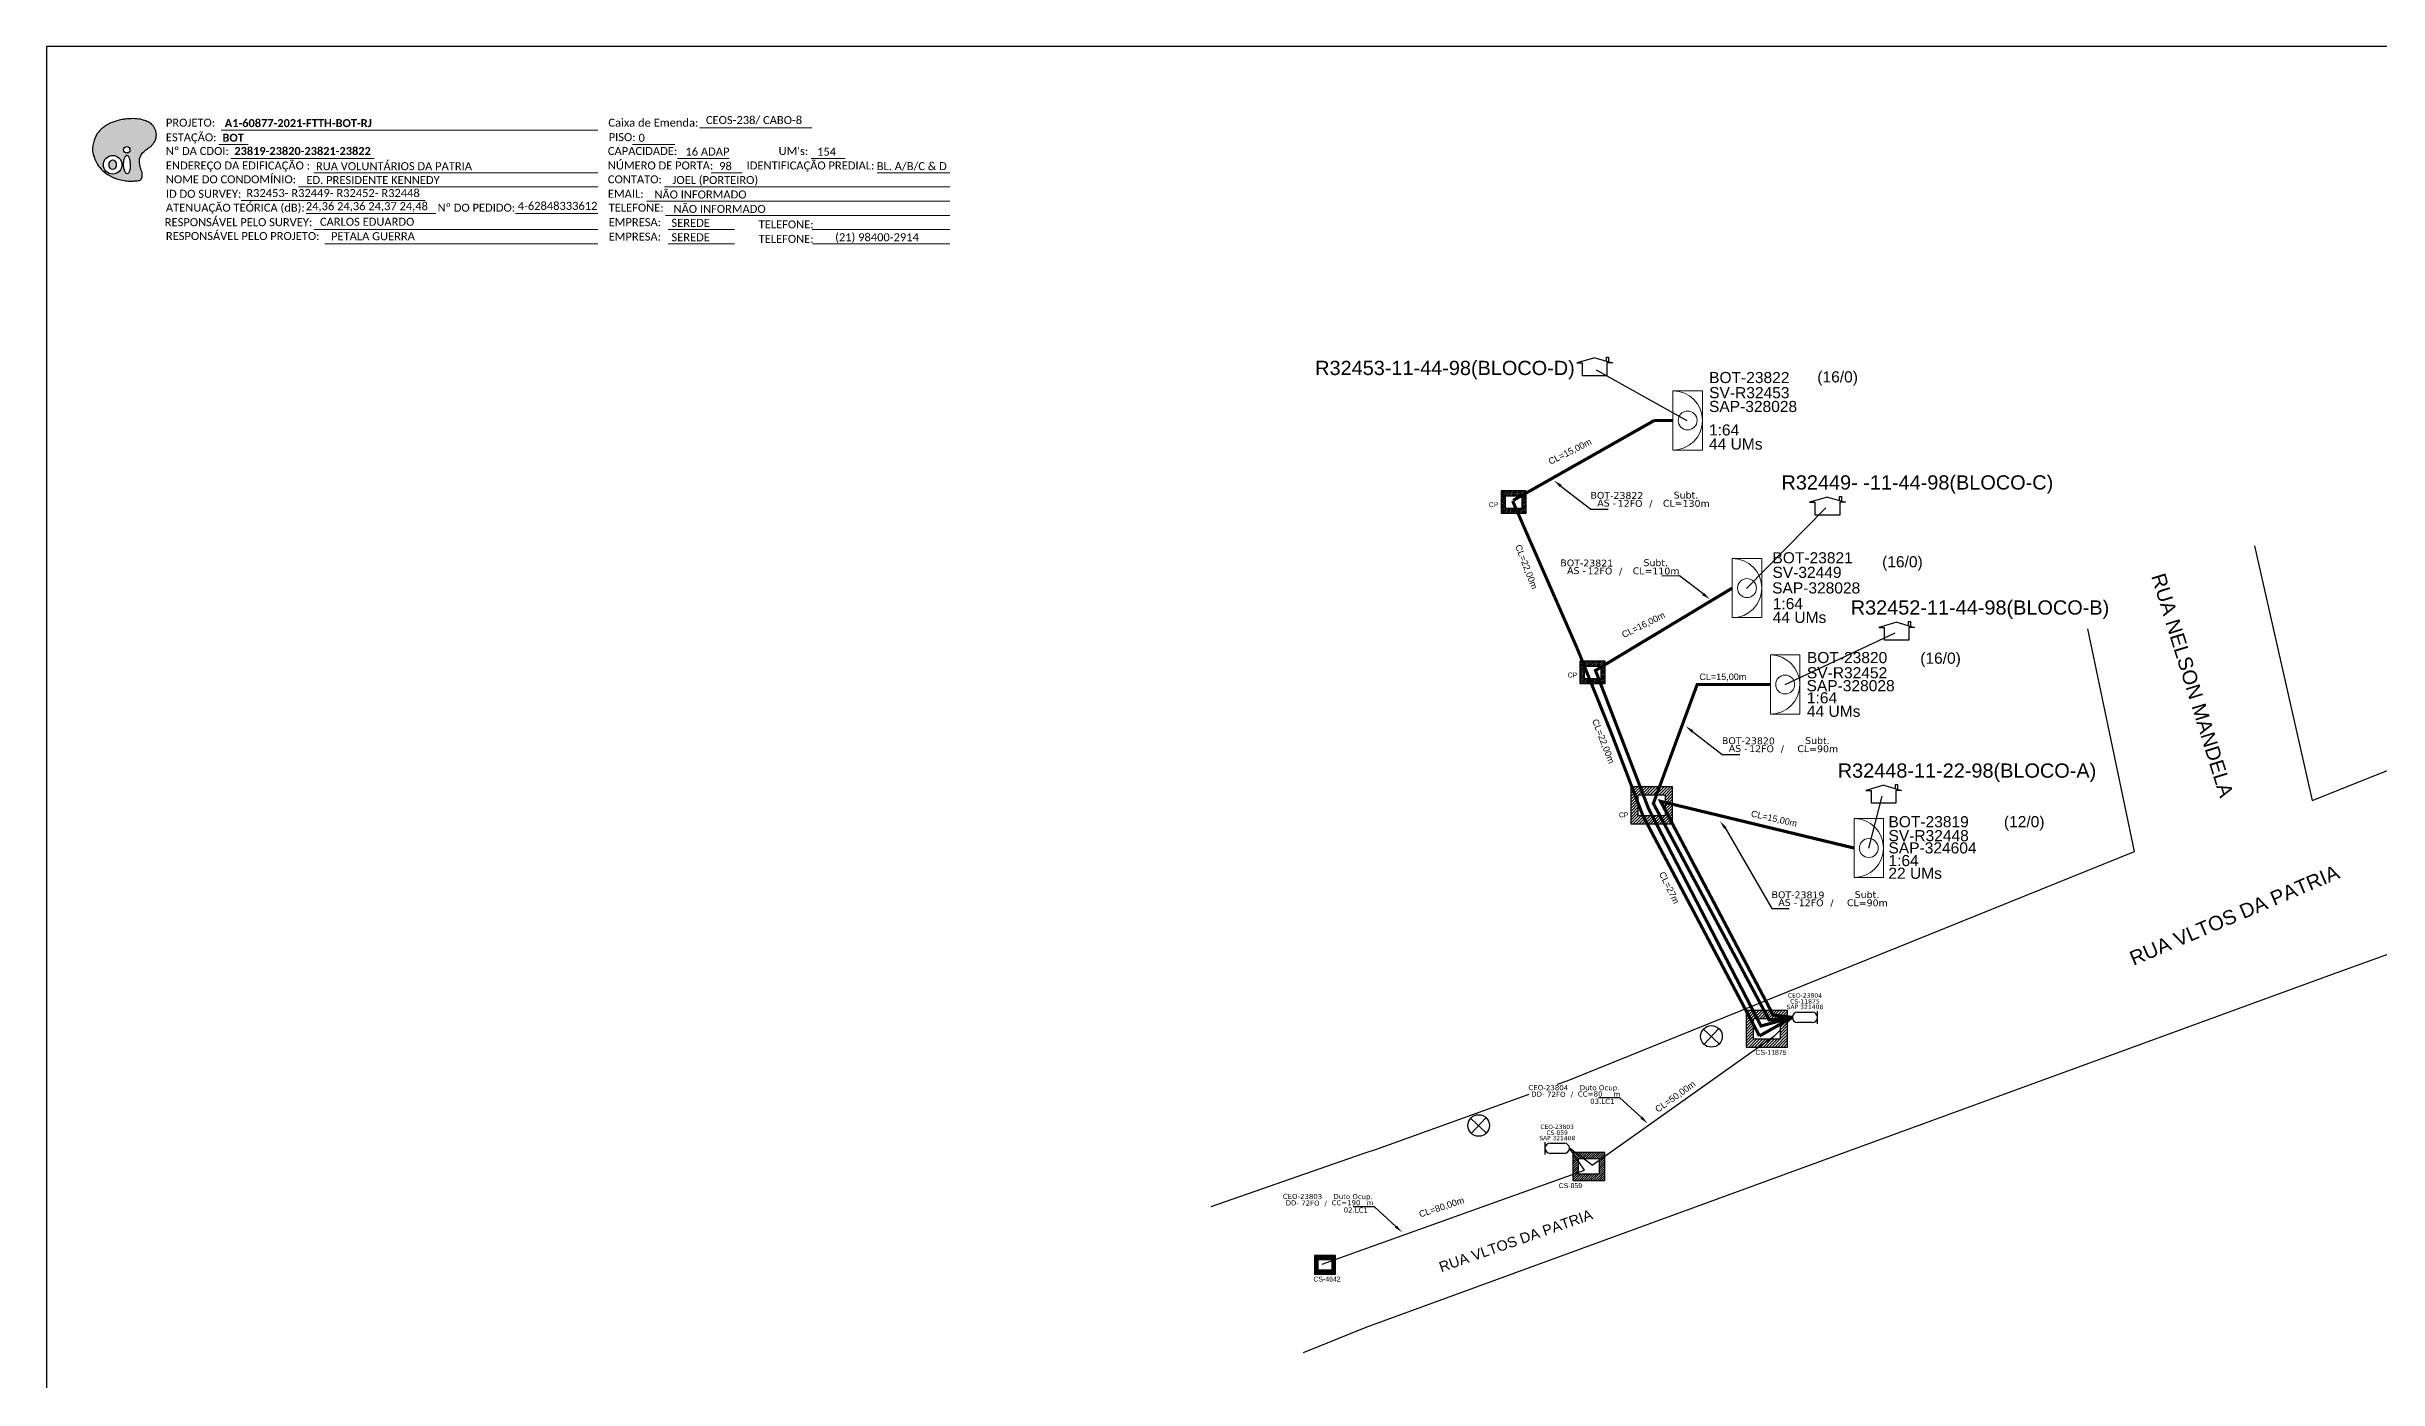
# Model space of a CAD drawing. Extents: x -4 to 1779, y 1 to 598.
# Drawn here: x -4 to 518, y 297 to 595 of the extents above; entities that cross this region are included whole.
import ezdxf
from ezdxf import colors
from ezdxf.entities.mleader import LeaderData, LeaderLine
from ezdxf.enums import TextEntityAlignment as Align
from ezdxf.math import Vec2, Vec3

# ---------------------------------------------------------------- set-up
doc = ezdxf.new("R2010")
doc.units = 0
for name, color, linetype in [('0 @ 1', 7, 'Continuous'), ('10.1-Caixas Subterrâneas', 5, 'Continuous'), ('20.4-CEOS', 1, 'Continuous'), ('20.5-CEO', 1, 'Continuous'), ('CAP a instalar', 1, 'Continuous'), ('label_cabos', 7, 'Continuous'), ('locais', 7, 'Continuous'), ('QUADRA', 7, 'Continuous'), ('SEGMENTO', 10, 'Continuous'), ('surveys', 7, 'Continuous'), ('surveys legendas', 7, 'Continuous')]:
    doc.layers.add(name, color=color, linetype=linetype)
for name, color, linetype, lineweight in [("20.0-LEGENDA DOS CDO'S", 1, 'Continuous', 0), ('20.1-CDO_INTERIOR', 1, 'Continuous', 0), ('Segmento Logradouro Texto', 238, 'Continuous', 0)]:
    doc.layers.add(name, color=color, linetype=linetype, lineweight=lineweight)
doc.layers.add('DROP DE CLIENTE', color=140, linetype='Continuous', plot=False)
doc.styles.add('ARIAL', font='arial.ttf')
doc.styles.add('DIGICADE', font='arial.ttf')
doc.styles.add('FTTH', font='arial.ttf')
doc.styles.add('siredit', font='verdana.ttf')
doc.styles.add('WMF-Calibri0', font='calibri.ttf')
doc.styles.add('WMF-Calibri1', font='calibrib.ttf')
doc.linetypes.add('FENCELINE1', pattern='A,0.25,-0.1,[133,ltypeshp.shx,S=0.1,R=0,X=-0.1,Y=0],-0.1,1', length=1.45)

# ---------------------------------------------------------------- blocks, each defined once
blk = doc.blocks.new('OI')
h = blk.add_hatch(color=40)
edge = h.paths.add_edge_path()
edge.add_spline(control_points=[(4.35, -0.67), (3.92, -0.99), (3.26, -1.5), (2.81, -2.59), (2.9, -3.5), (3.06, -4.27), (3.31, -4.85), (3.37, -5.39), (3.4, -5.88), (3.2, -6.4), (2.54, -6.61), (1.65, -6.63), (0.55, -6.67), (-0.56, -6.42), (-1.61, -6.14), (-2.77, -5.61), (-3.92, -4.77), (-4.89, -3.7), (-5.34, -2.65), (-5.6, -1.94), (-5.85, -0.96), (-5.71, 0.47), (-5.1, 2.02), (-4.14, 3.02), (-3.3, 3.61), (-2.37, 4.16), (-1.36, 4.44), (-0.56, 4.7), (0.79, 4.85), (2.24, 4.97), (3.79, 4.57), (4.67, 4.21), (5.44, 3.65), (5.76, 2.99), (6.03, 2.21), (6.01, 1.46), (5.72, 0.64), (5.31, 0.08), (4.88, -0.38), (4.51, -0.55), (4.35, -0.67)], knot_values=[0, 0, 0, 0, 1.60434, 2.417191, 3.427595, 4.282808, 4.776746, 5.304182, 5.888771, 6.258406, 6.858137, 7.79129, 8.986195, 10.124242, 11.187857, 12.242908, 13.953784, 15.414161, 16.515391, 17.349188, 17.675853, 19.552021, 21.515531, 22.568638, 23.63245, 24.621084, 25.782718, 26.745347, 27.142653, 29.870543, 31.004649, 31.921532, 32.709589, 33.801391, 34.042471, 35.192333, 35.971461, 36.628871, 37.254359, 37.836911, 37.836911, 37.836911, 37.836911], degree=3, periodic=0)
h.paths.add_polyline_path([(1.13, -0.87, -1), (-0.04, -0.87, -1)], flags=16)
edge = h.paths.add_edge_path(flags=16)
edge.add_ellipse((0.56, -3.59), major_axis=(-0.02, 1.71), ratio=0.361305, start_angle=0, end_angle=360)
h.paths.add_polyline_path([(-0.36, -3.62, -1), (-3.8, -3.62, -1)], flags=16)
edge = h.paths.add_edge_path(flags=0)
edge.add_ellipse((-2.08, -3.62), major_axis=(0, 0.885), ratio=0.758294, start_angle=0, end_angle=360)
at = {"color": 40}
for centre, radius in [((-2.08, -3.62), 1.72), ((0.54, -0.87), 0.587)]:
    blk.add_circle(centre, radius, dxfattribs=at)
blk.add_ellipse((-2.08, -3.62), major_axis=(0, 0.885), ratio=0.758294, start_param=-3.141592653589792, end_param=3.141592653589792, dxfattribs=at)
blk.add_ellipse((0.56, -3.59), major_axis=(-0.02, 1.71), ratio=0.361305, dxfattribs=at)
at = {"color": 40, "start_tangent": (-0.800898, -0.598801), "end_tangent": (-0.800898, -0.598801)}
blk.add_spline([(4.35, -0.67), (3.2, -1.78), (2.9, -2.54), (2.92, -3.55), (3.12, -4.38), (3.28, -4.85), (3.37, -5.37), (3.35, -5.95), (3.2, -6.29), (2.66, -6.55), (1.73, -6.63), (0.54, -6.62), (-0.58, -6.41), (-1.6, -6.11), (-2.56, -5.67), (-3.95, -4.67), (-4.89, -3.56), (-5.37, -2.56), (-5.64, -1.78), (-5.72, -1.46), (-5.63, 0.42), (-4.84, 2.22), (-4.13, 2.99), (-3.27, 3.62), (-2.4, 4.09), (-1.3, 4.47), (-0.37, 4.72), (0.02, 4.77), (2.75, 4.8), (3.85, 4.53), (4.69, 4.16), (5.31, 3.68), (5.85, 2.73), (5.93, 2.5), (5.94, 1.35), (5.67, 0.62), (5.29, 0.08), (4.84, -0.36), (4.35, -0.67)], degree=3, dxfattribs=at)
blk = doc.blocks.new('*X8')
at = {"color": 0, "linetype": 'Continuous'}
for p, q in [((-1.25, 0.34099), (-0.49099, 1.1)), ((-1.25, 0.517767), (-0.667767, 1.1)), ((-1.25, 0.694544), (-0.844544, 1.1)), ((-1.25, 0.87132), (-1.02132, 1.1)), ((-1.25, 1.048097), (-1.198097, 1.1)), ((-1.25, 0.164214), (-0.8035, 0.610714)), ((-1.25, -0.012563), (-0.8035, 0.433937)), ((-1.25, -0.18934), (-0.8035, 0.25716)), ((-1.25, -0.366117), (-0.8035, 0.080383)), ((-0.789214, 0.625), (-0.314214, 1.1)), ((-0.612437, 0.625), (-0.137437, 1.1)), ((-0.43566, 0.625), (0.03934, 1.1)), ((-0.258883, 0.625), (0.216117, 1.1)), ((-0.082107, 0.625), (0.392893, 1.1)), ((0.09467, 0.625), (0.56967, 1.1)), ((0.271447, 0.625), (0.746447, 1.1)), ((0.448223, 0.625), (0.923223, 1.1)), ((0.625, 0.625), (1.1, 1.1)), ((0.801777, 0.625), (1.25, 1.073223)), ((0.8035, 0.449947), (1.25, 0.896447)), ((0.8035, 0.27317), (1.25, 0.71967)), ((0.8035, 0.096393), (1.25, 0.542893)), ((0.8035, -0.080383), (1.25, 0.366117)), ((0.8035, -0.25716), (1.25, 0.18934)), ((0.8035, -0.433937), (1.25, 0.012563)), ((-1.25, -0.542893), (-0.8035, -0.096393)), ((-1.25, -0.71967), (-0.8035, -0.27317)), ((-1.25, -0.896447), (-0.8035, -0.449947)), ((-1.25, -1.073223), (-0.801777, -0.625)), ((-1.1, -1.1), (-0.625, -0.625)), ((-0.923223, -1.1), (-0.448223, -0.625)), ((-0.746447, -1.1), (-0.271447, -0.625)), ((-0.56967, -1.1), (-0.09467, -0.625)), ((-0.392893, -1.1), (0.082107, -0.625)), ((-0.216117, -1.1), (0.258883, -0.625)), ((-0.03934, -1.1), (0.43566, -0.625)), ((0.137437, -1.1), (0.612437, -0.625)), ((0.314214, -1.1), (0.789214, -0.625)), ((0.49099, -1.1), (1.25, -0.34099)), ((0.667767, -1.1), (1.25, -0.517767)), ((0.8035, -0.610714), (1.25, -0.164214)), ((0.844544, -1.1), (1.25, -0.694544)), ((1.02132, -1.1), (1.25, -0.87132)), ((1.198097, -1.1), (1.25, -1.048097))]:
    blk.add_line(p, q, dxfattribs=at)
blk = doc.blocks.new('MANHOLE_MQ')
at = {"color": 0, "linetype": 'Continuous'}
for p, q in [((0.00000623, 0.00000569), (-0.00000627, 0.00000569)), ((-0.00000627, 0.00000569), (-0.00000627, -0.00000531)), ((-0.00000404, 0.00000331), (0.00000399, 0.00000331)), ((-0.00000404, -0.00000294), (-0.00000404, 0.00000331)), ((0.00000399, 0.00000331), (0.00000399, -0.00000294)), ((0.00000623, -0.00000531), (0.00000623, 0.00000569)), ((-0.00000627, -0.00000531), (0.00000623, -0.00000531)), ((0.00000399, -0.00000294), (-0.00000404, -0.00000294)), ((0.00000399, -0.00000294), (0.00000399, -0.00000294))]:
    blk.add_line(p, q, dxfattribs=at)
at = {"color": 0, "linetype": 'Continuous', "xscale": 5e-06, "yscale": 5e-06, "zscale": 1e-05}
blk.add_blockref('*X8', (-0.00000002, 0.00000019), dxfattribs=at)
blk = doc.blocks.new('POLE_POLE')
at = {"color": 1}
for p, q in [((-0.0000033, 0.0000125), (0.0000083, 0.0000017)), ((0.0000079, 0.0000128), (-0.0000029, 0.0000013))]:
    blk.add_line(p, q, dxfattribs=at)
blk.add_circle((0.0000026, 0.0000072), 0.00000805, dxfattribs=at)
blk = doc.blocks.new('LEGENDA DOS CABOS')
at = {"layer": 'label_cabos', "color": 0, "style": 'siredit'}
for tag, p in [('TIPO_CABO', (2.74, 0.52)), ('ID', (4.24, 1.63)), ('CABO', (6.16, 0.47)), ('/', (9.19, 0.47)), ('METROS', (14.36, 0.47)), ('XX', (14.31, 1.67))]:
    blk.add_attdef(tag, text='', height=1, rotation=359.69, dxfattribs=at).set_placement(p, align=Align.MIDDLE_CENTER)
blk = doc.blocks.new('Inst CB DT OCUP CFOA-SM-DD-S-72')
at = {"layer": 'label_cabos', "color": 0, "style": 'siredit'}
for tag, flags, p in [('ID_ATIVIDADE', 3, (1.31, 2.67)), ('FATOR', 1, (11.56, 2.55))]:
    blk.add_attdef(tag, text='', height=1, rotation=359.69, dxfattribs=dict(at, flags=flags)).set_placement(p, align=Align.MIDDLE_CENTER)
for tag, p in [('TIPO_CABO', (1.11, 0)), ('DESTINO_CABO', (3.13, 1.26)), ('CABO', (4.69, -0.05)), ('/', (7.71, -0.05)), ('LANCE', (10.41, 0.02)), ('TIPO_CABO', (13.11, 1.24)), ('UND', (16.46, 0)), ('FID', (13.65, -1.41))]:
    blk.add_attdef(tag, text='', height=1, rotation=359.69, dxfattribs=at).set_placement(p, align=Align.MIDDLE_CENTER)
blk.add_attdef('QTDE', (11.93, -0.45), '', height=1, rotation=359.69, dxfattribs=at)
blk = doc.blocks.new('SURVEY_SURVEY')
for p, q in [((0, 0.0000127), (-0.0000126, 0.000009)), ((-0.0000126, 0.000009), (-0.0000086, 0.000009)), ((-0.0000086, 0), (-0.0000086, 0.000009)), ((0.0000086, 0), (-0.0000086, 0)), ((0, 0.0000127), (0.0000126, 0.000009)), ((0.0000084, 0.0000132), (0.0000098, 0.0000132)), ((0.0000084, 0.0000103), (0.0000084, 0.0000132)), ((0.0000126, 0.000009), (0.0000086, 0.000009)), ((0.0000086, 0.000009), (0.0000086, 0)), ((0.0000098, 0.0000132), (0.0000098, 0.0000099))]:
    blk.add_line(p, q)

msp = doc.modelspace()

# ---------------------------------------------------------------- linework, layer by layer
for p, q in [((837.17, 595.26), (-3.83, 595.26)), ((-3.83, 595.26), (-3.83, 1.26))]:
    msp.add_line(p, q)
at = {"color": 7, "lineweight": 0}
for points in [[(35.28, 576.58), (119.61, 576.58)], [(142.45, 577.07), (167.59, 577.07)], [(34.76, 573.3), (41.31, 573.3)], [(37.42, 570.23), (69.53, 570.23)], [(127.41, 573.34), (136.89, 573.34)], [(137.46, 570.23), (149.08, 570.23)], [(167.4, 570.23), (175.07, 570.23)], [(55.99, 566.99), (119.61, 566.99)], [(145.04, 566.99), (151.99, 566.99)], [(182.22, 566.99), (198.47, 566.99)], [(39.74, 560.82), (80.93, 560.82)], [(52.58, 563.88), (119.61, 563.88)], [(130.54, 560.64), (198.5, 560.64)], [(134.57, 563.88), (198.5, 563.88)], [(54.28, 557.85), (83.32, 557.85)], [(55.99, 554.29), (119.61, 554.29)], [(101.21, 557.85), (119.64, 557.85)], [(134.82, 557.41), (198.5, 557.41)], [(135.43, 554.29), (150.23, 554.29)], [(167.67, 554.29), (198.5, 554.29)], [(58.48, 551.06), (119.61, 551.06)], [(135.43, 551.06), (150.23, 551.06)], [(167.7, 551.06), (198.5, 551.06)]]:
    msp.add_lwpolyline(points, dxfattribs=at)
at = {"layer": '20.1-CDO_INTERIOR', "color": 1, "lineweight": 18}
for points in [[(367.07, 504.89), (367.07, 518.13), (360.45, 518.13), (360.45, 504.89)], [(380.37, 467.34), (380.38, 480.58), (373.76, 480.58), (373.75, 467.34)], [(388.91, 445.74), (388.92, 458.98), (382.3, 458.98), (382.29, 445.74)], [(407.66, 409.11), (407.66, 422.35), (401.04, 422.35), (401.04, 409.11)]]:
    msp.add_lwpolyline(points, close=True, dxfattribs=at)
for centre in [(363.76, 511.51), (377.06, 473.96), (385.61, 452.36), (404.35, 415.73)]:
    msp.add_circle(centre, 2.12, dxfattribs=at)
for centre in [(360.45, 511.51), (373.75, 473.96), (382.3, 452.36), (401.04, 415.73)]:
    msp.add_arc(centre, 6.62, 269.9724, 89.9724, dxfattribs=at)
at = {"layer": '20.5-CEO', "color": 5}
for p, q in [((388.4, 378.96), (391.68, 378.96)), ((391.68, 376.62), (388.4, 376.62))]:
    msp.add_line(p, q, dxfattribs=at)
at = {"layer": '20.5-CEO', "color": 7}
for p, q in [((332.94, 349.62), (336.15, 349.62)), ((336.15, 347.33), (332.94, 347.33))]:
    msp.add_line(p, q, dxfattribs=at)
at = {"layer": '20.5-CEO', "color": 5}
msp.add_lwpolyline([(392.85, 376.38), (392.85, 379.2)], dxfattribs=at)
at = {"layer": '20.5-CEO', "color": 7}
msp.add_lwpolyline([(331.79, 349.85), (331.79, 347.1)], dxfattribs=at)
at = {"layer": '20.5-CEO', "color": 5}
for centre, start, end in [((388.4, 377.79), 90, 270), ((391.68, 377.79), 270, 90)]:
    msp.add_arc(centre, 1.17, start, end, dxfattribs=at)
at = {"layer": '20.5-CEO', "color": 7}
for centre, start, end in [((332.94, 348.47), 90, 270), ((336.15, 348.47), 270, 90)]:
    msp.add_arc(centre, 1.14, start, end, dxfattribs=at)
at = {"layer": 'CAP a instalar', "color": 8, "ltscale": 2}
msp.add_line((387.23, 377.79), (382.35, 376.92), dxfattribs=at)
at = {"layer": 'CAP a instalar', "color": 7, "ltscale": 2}
for p, q in [((383.27, 373.74), (387.23, 377.79)), ((342.35, 344.67), (383.27, 373.74)), ((342.35, 344.67), (337.29, 348.47)), ((340.65, 343.59), (337.29, 348.47)), ((281.86, 322.51), (340.65, 343.59))]:
    msp.add_line(p, q, dxfattribs=at)
at = {"layer": 'CAP a instalar', "linetype": 'FENCELINE1', "ltscale": 7, "const_width": 0.702}
for points in [[(324.68, 493.6), (356.29, 511.51)], [(360.45, 511.51), (356.29, 511.51)], [(339.05, 460.39), (324.55, 493.49)], [(387.23, 377.79), (380.2, 375.86), (355.02, 424.53), (343.12, 455.52), (373.75, 473.96)], [(346.63, 441.6), (339.05, 460.39)], [(387.23, 377.79), (382.02, 377.22), (356.09, 425.72), (365.9, 452.36), (382.3, 452.36)], [(353.76, 422.94), (346.63, 441.6)], [(379.86, 373.63), (353.76, 422.94)], [(401.04, 415.73), (357.71, 426.19), (382.94, 378.31), (387.23, 377.79)], [(379.86, 373.63), (387.23, 377.79)]]:
    msp.add_lwpolyline(points, dxfattribs=at)
at = {"layer": 'DROP DE CLIENTE'}
for points in [[(363.64, 511.42), (343.35, 522.77)], [(376.94, 473.87), (394.74, 491.92)], [(385.61, 452.36), (410.25, 463.91)], [(404.35, 415.73), (407.34, 427.36)]]:
    msp.add_lwpolyline(points, dxfattribs=at)
at = {"layer": 'QUADRA', "color": 4}
for points in [[(490.71, 483.4), (503.7, 426.41), (550.64, 445.14), (550.57, 446.45), (550.48, 448.02), (550.44, 448.74)], [(490.71, 483.4), (503.7, 426.41), (550.64, 445.14), (550.57, 446.45), (550.48, 448.02), (550.44, 448.74)], [(462.14, 423.16), (453.4, 464.83)], [(334.62, 362.82), (336.78, 363.59), (463.87, 414.94), (463.87, 414.94), (462.14, 423.16)], [(558.26, 345.57), (546.78, 380.14), (546.12, 381.96), (545.25, 383.7), (544.17, 385.36), (542.93, 386.91), (541.49, 388.31), (539.92, 389.58), (538.22, 390.69), (536.41, 391.63), (534.49, 392.4), (532.5, 392.96), (530.47, 393.33), (528.4, 393.49), (526.3, 393.47), (524.24, 393.24), (506.5, 386.8), (291.67, 308.35), (277.61, 302.65)], [(257.03, 335.46), (291.06, 347.33), (294.28, 348.38), (328.3, 360.56)]]:
    msp.add_lwpolyline(points, dxfattribs=at)
at = {"layer": 'QUADRA'}
msp.add_lwpolyline([(558.26, 345.57), (546.78, 380.14), (546.12, 381.96), (545.25, 383.7), (544.17, 385.36), (542.93, 386.91), (541.49, 388.31), (539.92, 389.58), (538.22, 390.69), (536.41, 391.63), (534.49, 392.4), (532.5, 392.96), (530.47, 393.33), (528.4, 393.49), (526.3, 393.47), (524.24, 393.24), (506.5, 386.8), (291.67, 308.35), (277.61, 302.65)], dxfattribs=at)
at = {"layer": 'SEGMENTO', "color": 7, "linetype": 'ByBlock', "lineweight": -2, "ltscale": 2}
for p, q in [((342.05, 491.64), (345.98, 491.64)), ((361.93, 476.68), (358, 476.61)), ((371.5, 436.67), (375.43, 436.67)), ((382.61, 402.16), (386.53, 402.16))]:
    msp.add_line(p, q, dxfattribs=at)
for points in [[(335.39, 496.82), (342.05, 491.64)], [(367.21, 472.65), (361.93, 476.68)], [(364.84, 441.85), (371.5, 436.67)], [(372.2, 420.23), (382.61, 402.16)]]:
    msp.add_lwpolyline(points, dxfattribs=at)
at = {"layer": 'SEGMENTO', "color": 7, "lineweight": 0, "ltscale": 2}
for points in [[(335.19, 496.56), (333.84, 498.03), (335.59, 497.08)], [(367.41, 472.91), (368.78, 471.47), (367.01, 472.38)], [(364.64, 441.6), (363.29, 443.06), (365.04, 442.11)], [(371.93, 420.03), (370.98, 421.78), (372.45, 420.43)]]:
    msp.add_solid(points, dxfattribs=at)

# ---------------------------------------------------------------- block references
at = {"color": 7, "xscale": 1.213923925163967, "yscale": 1.213923925163967, "zscale": 1.213923925163967, "rotation": 0.1532896023949059}
msp.add_blockref('OI', (13.47, 573.2), dxfattribs=at)
at = {"lineweight": 0}
ref = msp.add_blockref('Inst CB DT OCUP CFOA-SM-DD-S-72', (328.94, 360.61), dxfattribs=dict(at, xscale=1.152308814229186, yscale=1.152308814229186, zscale=1.152308814229186))
ref.add_attrib('DESTINO_CABO', 'CEO-23804', dxfattribs={"layer": 'label_cabos', "color": 0, "height": 1.152, "rotation": 359.69, "style": 'siredit'}).set_placement((332.55, 362.06), align=Align.MIDDLE_CENTER)
ref.add_attrib('TIPO_CABO', 'Duto Ocup.', dxfattribs={"layer": 'label_cabos', "color": 0, "height": 1.152, "rotation": 359.69, "style": 'siredit'}).set_placement((344.04, 362.04), align=Align.MIDDLE_CENTER)
ref.add_attrib('/', '/', dxfattribs={"layer": 'label_cabos', "color": 0, "height": 1.15, "rotation": 359.69, "style": 'siredit'}).set_placement((337.83, 360.55), align=Align.MIDDLE_CENTER)
ref.add_attrib('FID', '03.LC1', dxfattribs={"layer": 'label_cabos', "color": 0, "height": 1.152, "rotation": 359.69, "style": 'siredit'}).set_placement((344.67, 358.98), align=Align.MIDDLE_CENTER)
ref.add_attrib('LANCE', 'CC=', dxfattribs={"layer": 'label_cabos', "color": 0, "height": 1.152, "rotation": 359.69, "style": 'siredit'}).set_placement((340.93, 360.63), align=Align.MIDDLE_CENTER)
ref.add_attrib('UND', 'm', dxfattribs={"layer": 'label_cabos', "color": 0, "height": 1.15, "rotation": 359.69, "style": 'siredit'}).set_placement((347.91, 360.61), align=Align.MIDDLE_CENTER)
ref.add_attrib('CABO', '72FO', dxfattribs={"layer": 'label_cabos', "color": 0, "height": 1.152, "rotation": 359.69, "style": 'siredit'}).set_placement((334.34, 360.55), align=Align.MIDDLE_CENTER)
ref.add_attrib('TIPO_CABO', 'DD-', dxfattribs={"layer": 'label_cabos', "color": 0, "height": 1.152, "rotation": 359.69, "style": 'siredit'}).set_placement((330.22, 360.6), align=Align.MIDDLE_CENTER)
ref.add_attrib('QTDE', '80', (342.69, 360.08), dxfattribs={"layer": 'label_cabos', "color": 0, "height": 1.152, "rotation": 359.69, "style": 'siredit'})
ref = msp.add_blockref('Inst CB DT OCUP CFOA-SM-DD-S-72', (273.94, 336.24), dxfattribs=dict(at, xscale=1.135346851953352, yscale=1.135346851953352, zscale=1.135346851953352))
ref.add_attrib('DESTINO_CABO', 'CEO-23803', dxfattribs={"layer": 'label_cabos', "color": 0, "height": 1.135, "rotation": 359.69, "style": 'siredit'}).set_placement((277.49, 337.68), align=Align.MIDDLE_CENTER)
ref.add_attrib('TIPO_CABO', 'Duto Ocup.', dxfattribs={"layer": 'label_cabos', "color": 0, "height": 1.135, "rotation": 359.69, "style": 'siredit'}).set_placement((288.82, 337.66), align=Align.MIDDLE_CENTER)
ref.add_attrib('/', '/', dxfattribs={"layer": 'label_cabos', "color": 0, "height": 1.14, "rotation": 359.69, "style": 'siredit'}).set_placement((282.7, 336.19), align=Align.MIDDLE_CENTER)
ref.add_attrib('FID', '02.LC1', dxfattribs={"layer": 'label_cabos', "color": 0, "height": 1.135, "rotation": 359.69, "style": 'siredit'}).set_placement((289.43, 334.64), align=Align.MIDDLE_CENTER)
ref.add_attrib('LANCE', 'CC=', dxfattribs={"layer": 'label_cabos', "color": 0, "height": 1.135, "rotation": 359.69, "style": 'siredit'}).set_placement((285.76, 336.27), align=Align.MIDDLE_CENTER)
ref.add_attrib('UND', 'm', dxfattribs={"layer": 'label_cabos', "color": 0, "height": 1.14, "rotation": 359.69, "style": 'siredit'}).set_placement((292.63, 336.25), align=Align.MIDDLE_CENTER)
ref.add_attrib('CABO', '72FO', dxfattribs={"layer": 'label_cabos', "color": 0, "height": 1.135, "rotation": 359.69, "style": 'siredit'}).set_placement((279.26, 336.19), align=Align.MIDDLE_CENTER)
ref.add_attrib('TIPO_CABO', 'DD-', dxfattribs={"layer": 'label_cabos', "color": 0, "height": 1.135, "rotation": 359.69, "style": 'siredit'}).set_placement((275.2, 336.24), align=Align.MIDDLE_CENTER)
ref.add_attrib('QTDE', '190', (287.48, 335.73), dxfattribs={"layer": 'label_cabos', "color": 0, "height": 1.135, "rotation": 359.69, "style": 'siredit'})
at = {"layer": '10.1-Caixas Subterrâneas', "color": 30}
for p, xscale, yscale, zscale, rotation in [((324.78, 493.33), 452997.0675048467, 452997.0675048467, 452997.0675048467, 180.000000000062), ((342.47, 455.17), 452997.0675048467, 452997.0675048467, 452997.0675048467, 180.000000000062), ((355.69, 425.45), 750453.4639574499, 750453.4639574499, 750453.4639574499, 180.000000000062), ((381.51, 375.38), 742455.0093532816, 742455.0093532816, 742455.0093532816, 180.000000000062), ((341.63, 344.53), 570298.4642776882, 570298.4642776882, 570298.4642776882, 180.000000000062), ((282.52, 322.46), 380100.3525691078, 380100.3525691078, 380100.3525691078, 180.0000000000622)]:
    msp.add_blockref('MANHOLE_MQ', p, dxfattribs=dict(at, xscale=xscale, yscale=yscale, zscale=zscale, rotation=rotation))
at = {"layer": 'label_cabos', "color": 0, "lineweight": 0, "xscale": 1.534865661199343, "yscale": 1.534865661199343, "zscale": 1.534865661199343}
for p, values in [((341.42, 492.22), {'ID': 'BOT-23822', 'CABO': '12FO', 'METROS': 'CL=130m', 'XX': 'Subt.', '/': '/', 'TIPO_CABO': 'AS -'}), ((334.66, 477.08), {'ID': 'BOT-23821', 'CABO': '12FO', 'METROS': 'CL=110m', 'XX': 'Subt.', '/': '/', 'TIPO_CABO': 'AS -'}), ((370.87, 437.25), {'ID': 'BOT-23820', 'CABO': '12FO', 'METROS': 'CL=90m', 'XX': 'Subt.', '/': '/', 'TIPO_CABO': 'AS -'}), ((381.98, 402.74), {'ID': 'BOT-23819', 'CABO': '12FO', 'METROS': 'CL=90m', 'XX': 'Subt.', '/': '/', 'TIPO_CABO': 'AS -'})]:
    msp.add_blockref('LEGENDA DOS CABOS', p, dxfattribs=at).add_auto_attribs(values)
at = {"layer": 'locais', "color": 10, "xscale": 301028.776035163, "yscale": 301028.776035163, "zscale": 301028.776035163}
for p in [(368.31, 371.37), (316.17, 351.41)]:
    msp.add_blockref('POLE_POLE', p, dxfattribs=at)
at = {"layer": 'surveys', "color": 255, "xscale": 318728.2480928619, "yscale": 318728.2480928619, "zscale": 318728.2480928619}
for p in [(342.94, 521.52), (395.08, 490.31), (410.59, 462.3), (407.68, 425.76)]:
    msp.add_blockref('SURVEY_SURVEY', p, dxfattribs=at)

# ---------------------------------------------------------------- texts
at = {"color": 7}
for s, height, style, p in [('CEOS-238/ CABO-8', 1.7927, 'WMF-Calibri0', (143.85, 577.91)), ('BOT', 1.793, 'WMF-Calibri1', (35.56, 573.95)), ('A1-60877-2021-FTTH-BOT-RJ', 1.7927, 'WMF-Calibri1', (36.07, 577.23)), ('0', 1.79, 'WMF-Calibri0', (128.76, 573.94)), ('RUA VOLUNTÁRIOS DA PATRIA', 1.7927, 'WMF-Calibri0', (56.5, 567.58)), (' 16 ADAP', 1.793, 'WMF-Calibri0', (138.63, 570.85)), ('98', 1.793, 'WMF-Calibri0', (146.82, 567.59)), ('154', 1.793, 'WMF-Calibri0', (168.75, 570.83)), ('BL. A/B/C & D', 1.7927, 'WMF-Calibri0', (182.11, 567.59)), ('ED. PRESIDENTE KENNEDY', 1.7927, 'WMF-Calibri0', (54.36, 564.48)), ('JOEL (PORTEIRO)', 1.7927, 'WMF-Calibri0', (136.35, 564.48)), ('R32453- R32449- R32452- R32448', 1.7927, 'WMF-Calibri0', (40.9, 561.56)), ('24,36 24,36 24,37 24,48', 1.7927, 'WMF-Calibri0', (54.24, 558.62)), ('4-62848333612', 1.7927, 'WMF-Calibri0', (101.7, 558.69)), ('NÃO INFORMADO', 1.7927, 'WMF-Calibri0', (132.31, 561.24)), ('NÃO INFORMADO', 1.7927, 'WMF-Calibri0', (136.6, 558.01)), ('CARLOS EDUARDO', 1.7927, 'WMF-Calibri0', (57.39, 555.13)), ('PETALA GUERRA', 1.7927, 'WMF-Calibri0', (59.88, 551.9)), ('SEREDE', 1.793, 'WMF-Calibri0', (136.13, 554.89)), ('(21) 98400-2914', 1.7927, 'WMF-Calibri0', (172.8, 551.66)), ('SEREDE', 1.793, 'WMF-Calibri0', (136.13, 551.66))]:
    msp.add_text(s, height=height, dxfattribs=dict(at, style=style)).set_placement(p)
at = {"color": 7, "lineweight": 0, "style": 'WMF-Calibri0'}
for s, height, p in [('PROJETO:', 1.793, (22.88, 577.33)), ('ESTAÇÃO:', 1.793, (22.88, 574.05)), ('Caixa de Emenda:', 1.7927, (122, 577.33)), ('PISO:', 1.793, (122.07, 574.09)), ('Nº DA CDOI:', 1.7927, (22.88, 570.98)), ('ENDEREÇO DA EDIFICAÇÃO :', 1.7927, (22.88, 567.74)), ('CAPACIDADE:', 1.7927, (121.89, 570.98)), ('NÚMERO DE PORTA:', 1.7927, (121.89, 567.74)), ('IDENTIFICAÇÃO PREDIAL:', 1.7927, (152.97, 567.74)), ("UM's:", 1.793, (160.13, 570.98)), ('NOME DO CONDOMÍNIO:', 1.7927, (22.88, 564.63)), ('CONTATO:', 1.793, (121.89, 564.63)), ('ATENUAÇÃO TEÓRICA (dB):', 1.7927, (22.88, 558.28)), ('ID DO SURVEY:', 1.7927, (22.88, 561.39)), ('Nº DO PEDIDO:', 1.7927, (83.75, 558.28)), ('EMAIL:', 1.793, (121.89, 561.39)), ('TELEFONE:', 1.793, (122.07, 558.28)), ('RESPONSÁVEL PELO SURVEY:', 1.7927, (22.63, 555.04)), ('RESPONSÁVEL PELO PROJETO:', 1.7927, (22.88, 551.93)), ('EMPRESA:', 1.793, (122.07, 555.04)), ('TELEFONE:', 1.793, (155.66, 554.54)), ('EMPRESA:', 1.793, (122.07, 551.8)), ('TELEFONE:', 1.793, (155.66, 551.3))]:
    msp.add_text(s, height=height, dxfattribs=at).set_placement(p)
at = {"color": 7, "style": 'WMF-Calibri1'}
msp.add_text('23819-23820-23821-23822', height=1.7927, dxfattribs=at).set_placement((53.5, 570.98), align=Align.CENTER)
at = {"layer": '0 @ 1', "color": 3, "linetype": 'Continuous', "char_height": 1.4484, "attachment_point": 1, "style": 'FTTH'}
for s, insert, rotation in [('\\pt4.34515;CL=15,00m', (332.37, 502.86), 26.4568), ('\\pt4.34515;CL=22,00m', (326.43, 483.89), 291.2623), ('\\pt4.34515;CL=16,00m', (348.82, 464.05), 26.4568), ('\\pt4.34515;CL=15,00m', (366.39, 454.8), 0.2322), ('\\pt4.34515;CL=22,00m', (343.66, 444.82), 291.2623), ('\\pt4.34515;CL=15,00m', (378.17, 424.21), 347.2638), ('\\pt4.34515;CL=27m', (358.61, 410.63), 295.961), ('\\pt4.34515;CL=50,00m', (356.29, 357.59), 35.6593), ('\\pt4.34515;CL=80,00m', (303.41, 334.34), 18.2264)]:
    msp.add_mtext_dynamic_manual_height_columns(s, width=2.5975, gutter_width=0.00005, heights=[1.55], dxfattribs=dict(at, insert=insert, rotation=rotation))
at = {"layer": '10.1-Caixas Subterrâneas', "color": 30, "style": 'ARIAL'}
for s, p in [('CP', (319.19, 492.1)), ('CP', (336.88, 453.94)), ('CP', (348.36, 422.61)), ('CS-11875', (378.96, 369.41)), ('CS-859', (334.88, 339.56)), ('CS-4642', (279.94, 318.62))]:
    msp.add_text(s, height=1.105, dxfattribs=at).set_placement(p)
at = {"layer": "20.0-LEGENDA DOS CDO'S", "color": 1, "style": 'ARIAL'}
for s, p in [('BOT-23822', (368.58, 519.89)), ('SV-R32453', (368.59, 516.5)), ('SAP-328028', (368.55, 513.41)), ('44 UMs', (368.55, 504.99)), ('1:64', (368.55, 508.15)), ('BOT-23821', (382.76, 479.51)), ('SV-32449', (382.76, 476.25)), ('SAP-328028', (382.69, 472.76)), ('1:64', (382.83, 469.23)), ('44 UMs', (382.83, 466.16)), ('BOT-23820', (390.48, 457.16)), ('SV-R32452', (390.48, 453.76)), ('SAP-328028', (390.4, 450.86)), ('1:64', (390.48, 448.15)), ('44 UMs', (390.48, 445.13)), ('SV-R32448', (408.75, 417.27)), ('BOT-23819', (408.75, 420.39)), ('SAP-324604', (408.75, 414.53)), ('1:64', (408.75, 411.69)), ('22 UMs', (408.73, 408.84))]:
    msp.add_text(s, height=2.492, rotation=359.9724, dxfattribs=at).set_placement(p)
for s, p in [('          (16/0)', (392.53, 520.04)), ('          (16/0)', (407.04, 478.62)), ('          (16/0)', (415.58, 457.02)), ('          (12/0)', (434.32, 420.39))]:
    msp.add_text(s, height=2.4924, rotation=359.9724, dxfattribs=at).set_placement(p, align=Align.CENTER)
at = {"layer": '20.4-CEOS', "color": 5, "style": 'siredit'}
msp.add_text('CEO-23804', height=0.987, dxfattribs=at).set_placement((390.03, 383.21), align=Align.TOP_CENTER)
at = {"layer": '20.4-CEOS', "color": 7, "style": 'siredit'}
msp.add_text('CEO-23803', height=0.965, dxfattribs=at).set_placement((334.53, 353.77), align=Align.TOP_CENTER)
at = {"layer": '20.5-CEO', "color": 5, "style": 'siredit'}
for s, p in [('CS-11875', (390.04, 381.87)), ('SAP 321408', (390.04, 380.63))]:
    msp.add_text(s, height=0.991, dxfattribs=at).set_placement(p, align=Align.TOP_CENTER)
at = {"layer": '20.5-CEO', "color": 7, "style": 'siredit'}
for s, p in [('SAP 321408', (334.54, 351.25)), ('CS-859', (334.54, 352.46))]:
    msp.add_text(s, height=0.969, dxfattribs=at).set_placement(p, align=Align.TOP_CENTER)
at = {"layer": 'Segmento Logradouro Texto', "color": 5, "linetype": 'Continuous', "char_height": 3.219, "width": 69.8792, "attachment_point": 1, "style": 'DIGICADE'}
for s, insert, rotation in [('\\fArial|b0|i0|c0|p34;\\W1.0000000000;\\T1.0000000000;\\o\\lRUA NELSON MANDELA', (470.65, 477.6), 287.2228), ('\\fArial|b0|i0|c0|p34;\\W1.0000000000;\\T1.0000000000;\\o\\lRUA VLTOS DA PATRIA', (462.39, 392.3), 23.0366)]:
    msp.add_mtext(s, dxfattribs=dict(at, insert=insert, rotation=rotation))
at = {"layer": 'Segmento Logradouro Texto', "linetype": 'Continuous', "insert": (307.81, 322.85), "char_height": 2.3077, "width": 36.8375, "attachment_point": 1, "rotation": 19.3846, "style": 'DIGICADE'}
msp.add_mtext('\\fArial|b0|i0|c0|p34;\\W1.0000000000;\\T1.0000000000;\\o\\lRUA VLTOS DA PATRIA', dxfattribs=at)
at = {"layer": 'surveys legendas', "color": 0, "style": 'ARIAL'}
for s, p in [('R32453-11-44-98(BLOCO-D)', (280.33, 521.69)), ('R32449- -11-44-98(BLOCO-C)', (384.79, 496.04)), ('R32452-11-44-98(BLOCO-B)', (400.3, 468.03)), ('R32448-11-22-98(BLOCO-A)', (397.39, 431.49))]:
    msp.add_text(s, height=3.1873, dxfattribs=at).set_placement(p)

# ---------------------------------------------------------------- leaders
at = {"layer": 'SEGMENTO', "color": 7, "lineweight": 0, "ltscale": 2}
ml = msp.add_multileader_mtext('Standard', dxfattribs=at)
ml.set_content('', color=7)
ml.set_leader_properties()
ml.build(insert=Vec2(0, 0))
ml.multileader.update_dxf_attribs({"text_right_attachment_type": 6, "dogleg_length": 0.935, "arrow_head_size": 1.92})
ctx = ml.context
ctx.base_point, ctx.char_height, ctx.arrow_head_size, ctx.landing_gap_size, ctx.plane_origin = Vec3(342.84, 360.74), 1.92, 1.92, 0.958, Vec3(-6242609.02, -103507535.13)
ctx.right_attachment, ctx.text_align_type = 6, 2
notes = []
notes.append((ctx, [(0, (1, 1, 0), (348.59, 359.78), (-1, 0), 3.83, [(0, [(354.81, 354.05)], 0, [])])]))
ctx.mtext.insert, ctx.mtext.alignment = Vec3(343.8, 362.08), 3
ml = msp.add_multileader_mtext('Standard', dxfattribs=at)
ml.set_content('', color=7)
ml.set_leader_properties()
ml.build(insert=Vec2(0, 0))
ml.multileader.update_dxf_attribs({"text_right_attachment_type": 6, "dogleg_length": 0.935, "arrow_head_size": 1.92})
ctx = ml.context
ctx.base_point, ctx.char_height, ctx.arrow_head_size, ctx.landing_gap_size, ctx.plane_origin = Vec3(287.85, 336.32), 1.92, 1.92, 0.958, Vec3(-6242664.02, -103507559.55)
ctx.right_attachment, ctx.text_align_type = 6, 2
notes.append((ctx, [(0, (1, 1, 0), (293.6, 335.36), (-1, 0), 3.83, [(0, [(299.82, 329.64)], 0, [])])]))
ctx.mtext.insert, ctx.mtext.alignment = Vec3(288.81, 337.66), 3
for ctx, leaders in notes:
    for number, flags, end, landing, length, lines in leaders:
        leader = LeaderData()
        leader.index, (leader.has_last_leader_line, leader.has_dogleg_vector, leader.attachment_direction) = number, flags
        leader.last_leader_point, leader.dogleg_vector, leader.dogleg_length = Vec3(end), Vec3(landing), length
        for number, points, colour, breaks in lines:
            line = LeaderLine()
            line.index, line.vertices, line.color, line.breaks = number, Vec3.list(points), colors.encode_raw_color(colour), breaks
            leader.lines.append(line)
        ctx.leaders.append(leader)

doc.saveas('drawing.dxf')
